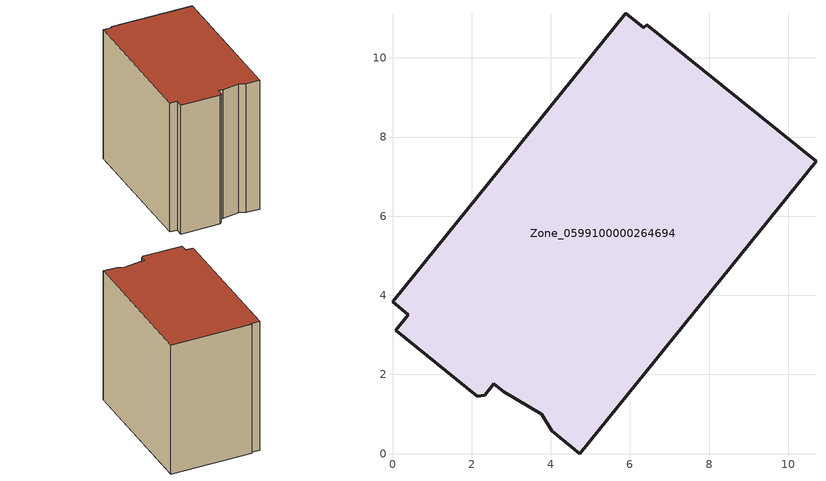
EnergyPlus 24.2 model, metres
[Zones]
Zone_0599100000264694
 floor ground (C_G): 6.34,10.77 6.42,10.83 10.7,7.38 4.74,0 4.03,0.58 3.77,1 2.81,1.56 2.56,1.76 2.33,1.48 2.15,1.45 0.08,3.12 0.4,3.51 0,3.83 5.9,11.12 z0
 wall outside (C_F): 4.03,0.58 4.74,0 10.7,7.38 6.42,10.83 6.34,10.77 5.9,11.12 0,3.83 0.4,3.51 0.08,3.12 2.15,1.45 2.33,1.48 2.56,1.76 2.81,1.56 3.77,1 4.03,0.58 z0:9.26
 roof outside (C_R): 6.34,10.77 5.9,11.12 0,3.83 0.4,3.51 0.08,3.12 2.15,1.45 2.33,1.48 2.56,1.76 2.81,1.56 3.77,1 4.03,0.58 4.74,0 10.7,7.38 6.42,10.83 z9.26
[BUILDING]
Pand.0599100000264694: North Axis=0; Terrain=City; Loads Convergence Tolerance Value=0.04; Temperature Convergence Tolerance Value=0.4; Solar Distribution=FullExterior; Maximum Number of Warmup Days=25; Minimum Number of Warmup Days=1
[Site:Location]
Rotterdam.The.Hague.AP_ZH_NLD Design_Conditions: Latitude=51.96; Longitude=4.45; Time Zone=1; Elevation=-4.5
[SITE:GROUNDTEMPERATURE:BUILDINGSURFACE]
18, 18, 18, 18, 18, 18, 18, 18, 18, 18, 18, 18
[MATERIAL] Thermal Absorptance=0.9; Solar Absorptance=0.7; Visible Absorptance=0.7
Name | Roughness | Thickness | Conductivity | Density | Specific Heat
G.TI.1946-1964 | MediumSmooth | 0.15 | 1 | 540 | 1210
F.TI.1946-1964 | Rough | 0.3 | 0.857143 | 1920 | 840
R.TI.1946-1964 | MediumRough | 0.2 | 0.277778 | 1500 | 1000
[CONSTRUCTION]
C_G: G.TI.1946-1964
C_F: F.TI.1946-1964
C_R: R.TI.1946-1964
[ZONE]
Zone_0599100000264694: Type=1; Multiplier=1; Ceiling Height=Autocalculate; Volume=Autocalculate; Floor Area=autocalculate; Part of Total Floor Area=Yes
[ZONEINFILTRATION:DESIGNFLOWRATE]
Infil_Zone_0599100000264694: Zone or ZoneList or Space or SpaceList=Zone_0599100000264694; Schedule=AlwaysOn; Design Flow Rate Calculation Method=Flow/Area; Flow Rate per Floor Area=0.003; Constant Term Coefficient=1; Temperature Term Coefficient=0; Velocity Term Coefficient=0; Velocity Squared Term Coefficient=0
[HVACTEMPLATE:ZONE:IDEALLOADSAIRSYSTEM]
Zone_0599100000264694: Maximum Heating Supply Air Temperature=50; Minimum Cooling Supply Air Temperature=13; Maximum Heating Supply Air Humidity Ratio=0.0156; Minimum Cooling Supply Air Humidity Ratio=0.0077; Heating Limit=NoLimit; Cooling Limit=NoLimit; Dehumidification Control Type=ConstantSensibleHeatRatio; Cooling Sensible Heat Ratio=0.7; Dehumidification Setpoint=60; Humidification Control Type=None; Humidification Setpoint=30; Outdoor Air Method=None; Outdoor Air Flow Rate per Person=0.00944; Outdoor Air Flow Rate per Zone Floor Area=0; Outdoor Air Flow Rate per Zone=0; Demand Controlled Ventilation Type=None; Outdoor Air Economizer Type=NoEconomizer; Heat Recovery Type=None; Sensible Heat Recovery Effectiveness=0.7; Latent Heat Recovery Effectiveness=0.65
[ZONECONTROL:THERMOSTAT]
ThermostatControl_Zone_0599100000264694: Zone or ZoneList=Zone_0599100000264694; Control Type Schedule=DualSetpointControlType; Control 1=Thermostat_Zone_0599100000264694; Temperature Difference Between Cutout And Setpoint=0
[THERMOSTATSETPOINT:DUALSETPOINT]
Thermostat_Zone_0599100000264694: Heating Setpoint Temperature Schedule=HeatingSetpoint_Zone_0599100000264694; Cooling Setpoint Temperature Schedule=CoolingSetpoint_Zone_0599100000264694
[SCHEDULE:COMPACT]
HeatingSetpoint_Zone_0599100000264694: Through: 12/31, For: AllDays, Until: 24:00, 21
CoolingSetpoint_Zone_0599100000264694: Through: 12/31, For: AllDays, Until: 24:00, 24
DualSetpointControlType: Through: 12/31, For: AllDays, Until: 24:00, 4
AlwaysOn: Through: 12/31, For: AllDays, Until: 24:00, 1
